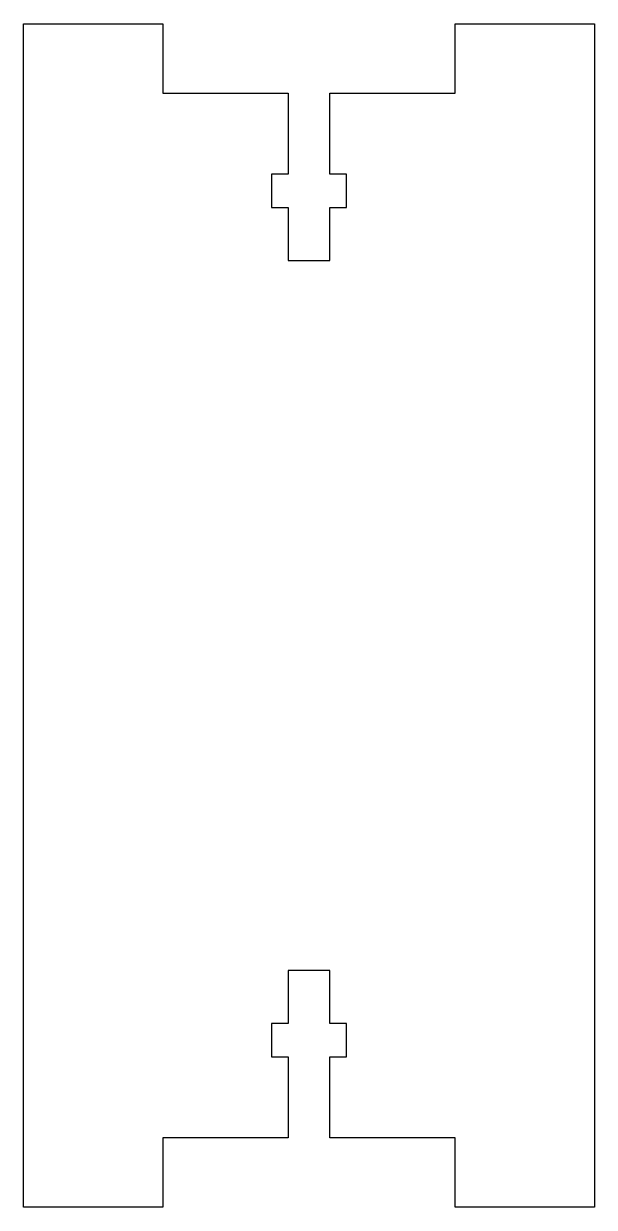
# Model space of a CAD drawing. Header units: millimetres. Extents: x 171 to 212, y -5.5 to 79.5.
import ezdxf

# ---------------------------------------------------------------- set-up
doc = ezdxf.new("R2010")
doc.units = ezdxf.units.MM
doc.layers.get('0').update_dxf_attribs({"linetype": 'CONTINUOUS'})

msp = doc.modelspace()

# ---------------------------------------------------------------- linework, layer by layer
msp.add_lwpolyline([(193.002, 74.5), (202, 74.5), (202, 79.5), (212, 79.5), (212, -5.5), (202, -5.5), (202, -0.5), (193.002, -0.5), (193.002, 5.3), (194.202, 5.3), (194.202, 7.7), (193.002, 7.7), (193.002, 11.5), (190.002, 11.5), (190.002, 7.7), (188.802, 7.7), (188.802, 5.3), (190.002, 5.3), (190.002, -0.5), (181.004, -0.5), (181.004, -5.5), (171.004, -5.5), (171.004, 79.5), (181.004, 79.5), (181.004, 74.5), (190.002, 74.5), (190.002, 68.7), (188.802, 68.7), (188.802, 66.3), (190.002, 66.3), (190.002, 62.5), (193.002, 62.5), (193.002, 66.3), (194.202, 66.3), (194.202, 68.7), (193.002, 68.7)], close=True)

doc.saveas('drawing.dxf')
